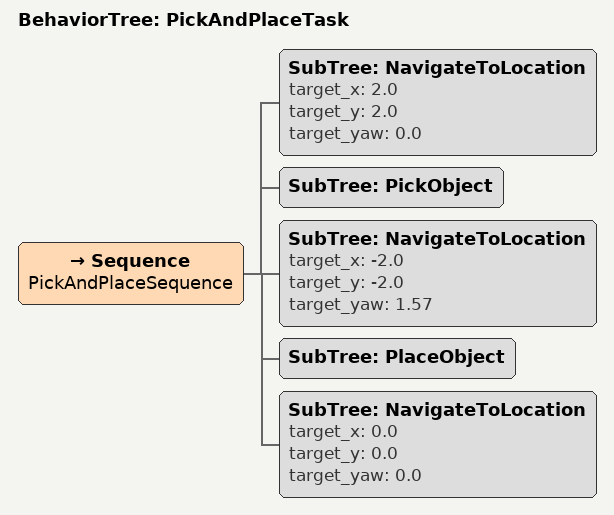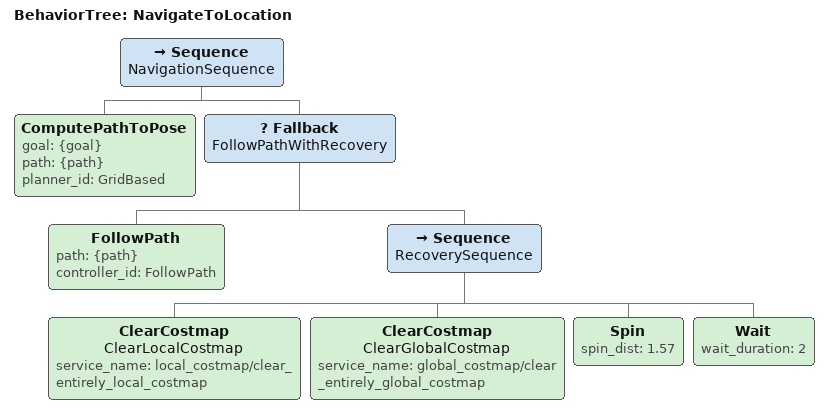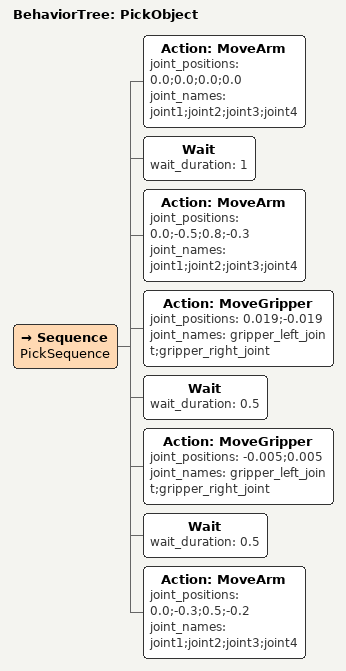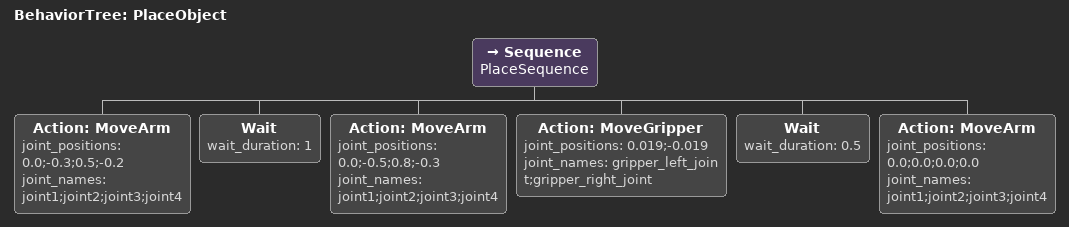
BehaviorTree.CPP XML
<?xml version="1.0"?>
<root BTCPP_format="4">

  <BehaviorTree ID="PickAndPlaceTask">
    <Sequence name="PickAndPlaceSequence">

      <!-- Navigate to pickup location -->
      <SubTree ID="NavigateToLocation" target_x="2.0" target_y="2.0" target_yaw="0.0"/>

      <!-- Pick up object -->
      <SubTree ID="PickObject"/>

      <!-- Navigate to place location -->
      <SubTree ID="NavigateToLocation" target_x="-2.0" target_y="-2.0" target_yaw="1.57"/>

      <!-- Place object -->
      <SubTree ID="PlaceObject"/>

      <!-- Return to home position -->
      <SubTree ID="NavigateToLocation" target_x="0.0" target_y="0.0" target_yaw="0.0"/>

    </Sequence>
  </BehaviorTree>

  <!-- Navigate to a specific location -->
  <BehaviorTree ID="NavigateToLocation">
    <Sequence name="NavigationSequence">

      <!-- Compute path to goal -->
      <ComputePathToPose goal="{goal}" path="{path}" planner_id="GridBased"/>

      <!-- Follow the path -->
      <Fallback name="FollowPathWithRecovery">
        <FollowPath path="{path}" controller_id="FollowPath"/>

        <!-- Recovery behaviors if path following fails -->
        <Sequence name="RecoverySequence">
          <ClearCostmap name="ClearLocalCostmap" service_name="local_costmap/clear_entirely_local_costmap"/>
          <ClearCostmap name="ClearGlobalCostmap" service_name="global_costmap/clear_entirely_global_costmap"/>
          <Spin spin_dist="1.57"/>
          <Wait wait_duration="2"/>
        </Sequence>
      </Fallback>

    </Sequence>
  </BehaviorTree>

  <!-- Pick object subtree -->
  <BehaviorTree ID="PickObject">
    <Sequence name="PickSequence">

      <!-- Move arm to pre-grasp position (home position) -->
      <Action ID="MoveArm"
              joint_positions="0.0;0.0;0.0;0.0"
              joint_names="joint1;joint2;joint3;joint4"/>

      <!-- Wait for arm to stabilize -->
      <Wait wait_duration="1"/>

      <!-- Move to grasp position (reach forward and down) -->
      <Action ID="MoveArm"
              joint_positions="0.0;-0.5;0.8;-0.3"
              joint_names="joint1;joint2;joint3;joint4"/>

      <!-- Open gripper -->
      <Action ID="MoveGripper"
              joint_positions="0.019;-0.019"
              joint_names="gripper_left_joint;gripper_right_joint"/>

      <!-- Wait for gripper to open -->
      <Wait wait_duration="0.5"/>

      <!-- Close gripper to grasp -->
      <Action ID="MoveGripper"
              joint_positions="-0.005;0.005"
              joint_names="gripper_left_joint;gripper_right_joint"/>

      <!-- Wait for grasp -->
      <Wait wait_duration="0.5"/>

      <!-- Lift object -->
      <Action ID="MoveArm"
              joint_positions="0.0;-0.3;0.5;-0.2"
              joint_names="joint1;joint2;joint3;joint4"/>

    </Sequence>
  </BehaviorTree>

  <!-- Place object subtree -->
  <BehaviorTree ID="PlaceObject">
    <Sequence name="PlaceSequence">

      <!-- Move arm to pre-place position -->
      <Action ID="MoveArm"
              joint_positions="0.0;-0.3;0.5;-0.2"
              joint_names="joint1;joint2;joint3;joint4"/>

      <!-- Wait for arm to stabilize -->
      <Wait wait_duration="1"/>

      <!-- Move to place position -->
      <Action ID="MoveArm"
              joint_positions="0.0;-0.5;0.8;-0.3"
              joint_names="joint1;joint2;joint3;joint4"/>

      <!-- Open gripper to release -->
      <Action ID="MoveGripper"
              joint_positions="0.019;-0.019"
              joint_names="gripper_left_joint;gripper_right_joint"/>

      <!-- Wait for release -->
      <Wait wait_duration="0.5"/>

      <!-- Retract arm to safe position -->
      <Action ID="MoveArm"
              joint_positions="0.0;0.0;0.0;0.0"
              joint_names="joint1;joint2;joint3;joint4"/>

    </Sequence>
  </BehaviorTree>

</root>
